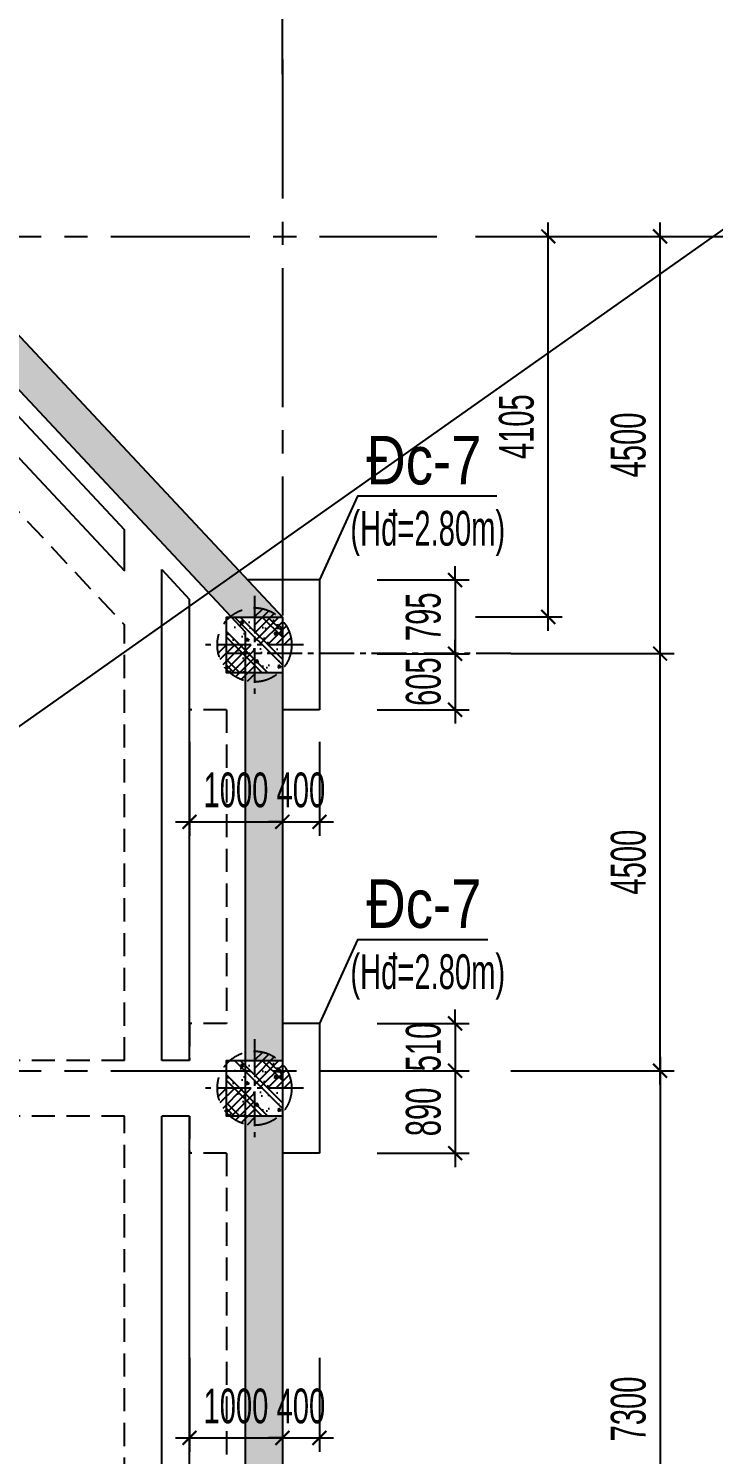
# Model space of a CAD drawing. Extents: x 1719887 to 1865417, y -150890 to 59748.
# Drawn here: x 1835745 to 1843126, y -76989 to -61604 of the extents above; entities that cross this region are included whole.
import ezdxf
from ezdxf.enums import TextEntityAlignment as Align

# ---------------------------------------------------------------- set-up
doc = ezdxf.new("R2010")
doc.units = 0
doc.header["$LTSCALE"] = 1000
doc.header["$MEASUREMENT"] = 0
doc.header["$PDMODE"] = 3
doc.linetypes.add('CENTER2', pattern=[1.125, 0.75, -0.125, 0.125, -0.125])
doc.linetypes.add('HIDDEN', pattern=[0.375, 0.25, -0.125])
doc.layers.get('0').update_dxf_attribs({"linetype": 'CONTINUOUS'})
doc.layers.get('Defpoints').update_dxf_attribs({"linetype": 'CONTINUOUS'})
for name, color, linetype in [('CDC.01.AXIS', 160, 'CENTER2'), ('CDC.02.DIM', 1, 'CONTINUOUS'), ('CDC.03.BORDER', 3, 'CONTINUOUS'), ('CDC.04.HIDDEN', 8, 'HIDDEN'), ('CDC.05.STEEL', 4, 'CONTINUOUS'), ('CDC.06.TEXT', 2, 'CONTINUOUS'), ('CDC.10.HATCH', 9, 'CONTINUOUS'), ('CDC.11.NOTE', 8, 'CONTINUOUS')]:
    doc.layers.add(name, color=color, linetype=linetype)
doc.layers.add('KCS_Plotter', color=11, linetype='CONTINUOUS', plot=False)
doc.styles.add('ARIAL', font='arial.ttf', dxfattribs={"width": 0.6})
doc.dimstyles.new('D150', dxfattribs={"dimscale": 150, "dimtxt": 2.5, "dimasz": 1, "dimexe": 1, "dimexo": 0, "dimgap": 1, "dimtad": 1, "dimdec": 0, "dimdsep": 46, "dimtxsty": 'ARIAL', "dimblk": 'ARCHTICK', "dimcen": 1, "dimdle": 1, "dimclrd": 1, "dimclre": 1, "dimclrt": 2, "dimadec": 0, "dimazin": 0, "dimtfac": 0.00072, "dimtdec": 0, "dimtix": 1, "dimtmove": 2, "dimatfit": 3, "dimldrblk": 'ARCHTICK', "dimfxl": 1, "dimtolj": 1, "dimlwd": -1, "dimlwe": -1, "dimarcsym": 0})

# ---------------------------------------------------------------- blocks, each defined once
blk = doc.blocks.new('_ARCHTICK')
at = {"color": 0, "linetype": 'ByBlock', "const_width": 0.15}
blk.add_lwpolyline([(-0.5, -0.5), (0.5, 0.5)], dxfattribs=at)
blk = doc.blocks.new('*D23')
at = {"layer": 'CDC.02.DIM', "color": 1, "transparency": 16777216}
for p, q in [((1842551, -72698), (1842551, -80298)), ((1840942, -72848), (1842701, -72848)), ((1840942, -80148), (1842701, -80148))]:
    blk.add_line(p, q, dxfattribs=at)
at = {"layer": 'Defpoints', "color": 0, "transparency": 16777216}
for p in [(1840942, -72848), (1840942, -80148), (1842551, -80148)]:
    blk.add_point(p, dxfattribs=at)
at = {"layer": 'CDC.02.DIM', "color": 1, "transparency": 16777216, "xscale": 150, "yscale": 150, "zscale": 150}
for p, rotation in [((1842551, -72848), 90), ((1842551, -80148), 270)]:
    blk.add_blockref('_ARCHTICK', p, dxfattribs=dict(at, rotation=rotation))
at = {"layer": 'CDC.02.DIM', "color": 2, "transparency": 16777216, "insert": (1842210, -76498), "char_height": 375, "attachment_point": 5, "rotation": 90, "style": 'ARIAL'}
blk.add_mtext('\\A1;7300', dxfattribs=at)
blk = doc.blocks.new('*D28')
at = {"layer": 'CDC.02.DIM', "color": 1, "transparency": 16777216}
for p, q in [((1840942, -63847), (1843701, -63847)), ((1843551, -119288), (1843551, -63697)), ((1840942, -119138), (1843701, -119138))]:
    blk.add_line(p, q, dxfattribs=at)
at = {"layer": 'Defpoints', "color": 0, "transparency": 16777216}
for p in [(1840942, -63847), (1843551, -63847), (1840942, -119138)]:
    blk.add_point(p, dxfattribs=at)
at = {"layer": 'CDC.02.DIM', "color": 1, "transparency": 16777216, "xscale": 150, "yscale": 150, "zscale": 150}
for p, rotation in [((1843551, -63847), 90), ((1843551, -119138), 270)]:
    blk.add_blockref('_ARCHTICK', p, dxfattribs=dict(at, rotation=rotation))
at = {"layer": 'CDC.02.DIM', "color": 2, "transparency": 16777216, "insert": (1843209, -91493), "char_height": 375, "attachment_point": 5, "rotation": 90, "style": 'ARIAL'}
blk.add_mtext('\\A1;55290', dxfattribs=at)
blk = doc.blocks.new('*D3')
at = {"layer": 'CDC.02.DIM', "color": 1, "transparency": 16777216}
for p, q in [((1842551, -72998), (1842551, -68198)), ((1840942, -68348), (1842701, -68348)), ((1840942, -72848), (1842701, -72848))]:
    blk.add_line(p, q, dxfattribs=at)
at = {"layer": 'Defpoints', "color": 0, "transparency": 16777216}
for p in [(1840942, -68348), (1842551, -68348), (1840942, -72848)]:
    blk.add_point(p, dxfattribs=at)
at = {"layer": 'CDC.02.DIM', "color": 1, "transparency": 16777216, "xscale": 150, "yscale": 150, "zscale": 150}
for p, rotation in [((1842551, -68348), 90), ((1842551, -72848), 270)]:
    blk.add_blockref('_ARCHTICK', p, dxfattribs=dict(at, rotation=rotation))
at = {"layer": 'CDC.02.DIM', "color": 2, "transparency": 16777216, "insert": (1842210, -70598), "char_height": 375, "attachment_point": 5, "rotation": 90, "style": 'ARIAL'}
blk.add_mtext('\\A1;4500', dxfattribs=at)
blk = doc.blocks.new('*D4')
at = {"layer": 'CDC.02.DIM', "color": 1, "transparency": 16777216}
for p, q in [((1840942, -63847), (1842701, -63847)), ((1842551, -68498), (1842551, -63697)), ((1840942, -68348), (1842701, -68348))]:
    blk.add_line(p, q, dxfattribs=at)
at = {"layer": 'Defpoints', "color": 0, "transparency": 16777216}
for p in [(1840942, -63847), (1842551, -63847), (1840942, -68348)]:
    blk.add_point(p, dxfattribs=at)
at = {"layer": 'CDC.02.DIM', "color": 1, "transparency": 16777216, "xscale": 150, "yscale": 150, "zscale": 150}
for p, rotation in [((1842551, -63847), 90), ((1842551, -68348), 270)]:
    blk.add_blockref('_ARCHTICK', p, dxfattribs=dict(at, rotation=rotation))
at = {"layer": 'CDC.02.DIM', "color": 2, "transparency": 16777216, "insert": (1842210, -66097), "char_height": 375, "attachment_point": 5, "rotation": 90, "style": 'ARIAL'}
blk.add_mtext('\\A1;4500', dxfattribs=at)
blk = doc.blocks.new('MONG')
at = {"layer": 'CDC.10.HATCH'}
h = blk.add_hatch(dxfattribs=at)
h.set_pattern_fill('CHAU-01', color=256, scale=80, style=0, pattern_type=2)
h.set_pattern_definition([(50, (0, 0), (573.80815, -50.20171), [60, -660]), (355, (0, 0), (-111.00107, 601.7537), [48, -528]), (100.4514, (47.8, -4.2), (462.8075, 551.55163), [50.99215, -560.91369]), (46.1842, (0, 160), (853.79284, -132.4152), [90, -990]), (96.6356, (71.15, 149), (747.73016, 779.2943), [76.48823, -841.3704]), (351.1842, (0, 160), (747.72956, 779.2949), [72, -792]), (21, (80, 120), (477.52564, -322.09511), [60, -660]), (326, (80, 120), (194.65227, 580.12004), [48, -528]), (71.4514, (119.8, 93.16), (672.1781, 258.0244), [50.99215, -560.91369]), (37.5, (0, 0), (9.727884, 266.315083), [0, -521.6, 0, -536, 0, -530]), (7.5, (0, 0), (210.45563, 315.52937), [0, -305.6, 0, -509.6, 0, -202]), (327.5, (-178.4, 0), (427.05795, -18.043897), [0, -200, 0, -624, 0, -828]), (317.5, (-258.4, 0), (466.548935, 80.083986), [0, -260, 0, -414.4, 0, -588]), (45, (0, 0), (-240.416306, 240.416306), []), (45, (0, 98), (-240.416306, 240.416306), [])])
h.paths.add_polyline_path([(1797570, -63848), (1790305, -63848), (1790305, -64248), (1797570, -64248)])
h.paths.add_polyline_path([(1805680, -63848), (1798170, -63848), (1798170, -64248), (1805680, -64248)])
h.paths.add_polyline_path([(1813880, -63848), (1806280, -63848), (1806280, -64248), (1813880, -64248)])
h.paths.add_polyline_path([(1822080, -63848), (1814480, -63848), (1814480, -64248), (1822080, -64248)])
h.paths.add_polyline_path([(1830190, -63848), (1822680, -63848), (1822680, -64248), (1830190, -64248)])
h.paths.add_polyline_path([(1834040, -63848), (1830790, -63848), (1830790, -64248), (1834040, -64248)])
h.paths.add_polyline_path([(1834640, -63848), (1834640, -63848), (1834640, -64433), (1837932, -67954), (1838480, -67954)])
h = blk.add_hatch(dxfattribs=at)
h.set_pattern_fill('CHAU-01', color=256, scale=50, angle=270, style=0, pattern_type=2)
h.set_pattern_definition([(320, (89123.38, -375275.27), (-31.376067, -358.63009), [37.5, -412.5]), (265, (89123.38, -375275.27), (376.09607, 69.37567), [30, -330]), (10.4514, (89120.76, -375305.16), (344.71977, -289.25469), [31.870095, -350.571056]), (316.1842, (89223.38, -375275.27), (-82.75951, -533.62052), [56.25, -618.75]), (6.6356, (89216.5, -375319.74), (487.05894, -467.33135), [47.80514, -525.8565]), (261.1842, (89223.4, -375275.27), (487.0593, -467.33097), [45, -495]), (291, (89198.38, -375325.27), (-201.309445, -298.453526), [37.5, -412.5]), (236, (89198.38, -375325.27), (362.57502, -121.657666), [30, -330]), (341.4514, (89181.6, -375350.14), (161.26525, -420.111314), [31.870095, -350.571056]), (307.5, (89123.38, -375275.27), (166.446927, -6.079928), [0, -326, 0, -335, 0, -331.25]), (277.5, (89123.38, -375275.27), (197.205856, -131.534769), [0, -191, 0, -318.5, 0, -126.25]), (237.5, (89123.38, -375163.77), (-11.277436, -266.911218), [0, -125, 0, -390, 0, -517.5]), (227.5, (89123.38, -375113.77), (50.05249, -291.593085), [0, -162.5, 0, -259, 0, -367.5]), (315, (89123.38, -375275.27), (150.26019, 150.26019), []), (315, (89184.63, -375275.27), (150.26019, 150.26019), [])])
h.paths.add_polyline_path([(1838480, -68554), (1837880, -68554), (1837880, -67954), (1838480, -67954)])
h = blk.add_hatch(dxfattribs=at)
h.set_pattern_fill('CHAU-01', color=256, scale=80, style=0, pattern_type=2)
h.set_pattern_definition([(50, (-5e-10, -95344.57), (573.80815, -50.20171), [60, -660]), (355, (-5e-10, -95344.6), (-111.00107, 601.7537), [48, -528]), (100.4514, (47.8, -95348.76), (462.8075, 551.55163), [50.99215, -560.91369]), (46.1842, (-5e-10, -95184.6), (853.79284, -132.4152), [90, -990]), (96.6356, (71.15, -95195.6), (747.73016, 779.2943), [76.48823, -841.3704]), (351.1842, (-5e-10, -95184.6), (747.72956, 779.2949), [72, -792]), (21, (80, -95224.57), (477.52564, -322.09511), [60, -660]), (326, (80, -95224.6), (194.65227, 580.12004), [48, -528]), (71.4514, (119.8, -95251.4), (672.1781, 258.0244), [50.99215, -560.91369]), (37.5, (-5e-10, -95344.57), (9.727884, 266.315083), [0, -521.6, 0, -536, 0, -530]), (7.5, (-5e-10, -95344.57), (210.45563, 315.52937), [0, -305.6, 0, -509.6, 0, -202]), (327.5, (-178.4, -95344.57), (427.05795, -18.043897), [0, -200, 0, -624, 0, -828]), (317.5, (-258.4, -95344.57), (466.548935, 80.083986), [0, -260, 0, -414.4, 0, -588]), (45, (-5e-10, -95344.57), (-240.416306, 240.416306), []), (45, (-5e-10, -95246.57), (-240.416306, 240.416306), [])])
h.paths.add_polyline_path([(1838481, -103813), (1838081, -103813), (1838081, -110158), (1838481, -110158)])
h.paths.add_polyline_path([(1838481, -96348), (1838081, -96348), (1838081, -103213), (1838481, -103213)])
h.paths.add_polyline_path([(1838480, -87748), (1838080, -87748), (1838080, -95748), (1838480, -95748)])
h.paths.add_polyline_path([(1838480, -80497), (1838080, -80497), (1838080, -87148), (1838480, -87148)])
h.paths.add_polyline_path([(1838480, -73338), (1838080, -73338), (1838080, -79897), (1838480, -79897)])
h.paths.add_polyline_path([(1838480, -68554), (1838080, -68554), (1838080, -72738), (1838480, -72738)])
h.paths.add_polyline_path([(1838481, -116048), (1838481, -116048), (1838481, -116648), (1838481, -116648)])
h = blk.add_hatch(dxfattribs=at)
h.set_pattern_fill('CHAU-01', color=256, scale=50, angle=270, style=0, pattern_type=2)
h.set_pattern_definition([(320, (89123.5, -380059.08), (-31.376067, -358.63009), [37.5, -412.5]), (265, (89123.5, -380059.1), (376.09607, 69.37567), [30, -330]), (10.4514, (89120.9, -380088.97), (344.71977, -289.25469), [31.870095, -350.571056]), (316.1842, (89223.5, -380059.1), (-82.75951, -533.62052), [56.25, -618.75]), (6.6356, (89216.6, -380103.55), (487.05894, -467.33135), [47.80514, -525.8565]), (261.1842, (89223.5, -380059.1), (487.0593, -467.33097), [45, -495]), (291, (89198.5, -380109.08), (-201.309445, -298.453526), [37.5, -412.5]), (236, (89198.5, -380109.1), (362.57502, -121.657666), [30, -330]), (341.4514, (89181.74, -380133.95), (161.26525, -420.111314), [31.870095, -350.571056]), (307.5, (89123.51, -380059.08), (166.446927, -6.079928), [0, -326, 0, -335, 0, -331.25]), (277.5, (89123.51, -380059.08), (197.205856, -131.534769), [0, -191, 0, -318.5, 0, -126.25]), (237.5, (89123.51, -379947.58), (-11.277436, -266.911218), [0, -125, 0, -390, 0, -517.5]), (227.5, (89123.51, -379897.58), (50.05249, -291.593085), [0, -162.5, 0, -259, 0, -367.5]), (315, (89123.51, -380059.08), (150.26019, 150.26019), []), (315, (89184.76, -380059.08), (150.26019, 150.26019), [])])
h.paths.add_polyline_path([(1838480, -73338), (1837880, -73338), (1837880, -72738), (1838480, -72738)])
at = {"layer": 'CDC.01.AXIS', "ltscale": 2}
for p, q in [((1838480, -61938), (1838480, -120474)), ((1733131, -63847), (1840145, -63847)), ((1733131, -72848), (1840145, -72848))]:
    blk.add_line(p, q, dxfattribs=at)
at = {"layer": 'CDC.05.STEEL'}
for p, q in [((1834640, -63848), (1838480, -67954)), ((1834467, -64248), (1838080, -68112)), ((1838480, -67954), (1838481, -118538)), ((1838080, -68112), (1838081, -118538))]:
    blk.add_line(p, q, dxfattribs=at)
at = {"layer": 'CDC.05.STEEL', "ltscale": 2000}
for points in [[(1838480, -67954), (1838480, -68554), (1837880, -68554), (1837880, -67954)], [(1838480, -72738), (1838480, -73338), (1837880, -73338), (1837880, -72738)]]:
    blk.add_lwpolyline(points, close=True, dxfattribs=at)
blk = doc.blocks.new('*D335')
at = {"layer": 'CDC.02.DIM', "color": 1, "transparency": 16777216}
for p, q in [((1837480, -75947), (1837480, -76960)), ((1838480, -75947), (1838480, -76960)), ((1837330, -76810), (1838630, -76810))]:
    blk.add_line(p, q, dxfattribs=at)
at = {"layer": 'Defpoints', "color": 0, "transparency": 16777216}
for p in [(1837480, -75947), (1838480, -75947), (1838480, -76810)]:
    blk.add_point(p, dxfattribs=at)
at = {"layer": 'CDC.02.DIM', "color": 1, "transparency": 16777216, "xscale": 150, "yscale": 150, "zscale": 150, "rotation": 180}
blk.add_blockref('_ARCHTICK', (1837480, -76810), dxfattribs=at)
at = {"layer": 'CDC.02.DIM', "color": 1, "transparency": 16777216, "xscale": 150, "yscale": 150, "zscale": 150}
blk.add_blockref('_ARCHTICK', (1838480, -76810), dxfattribs=at)
at = {"layer": 'CDC.02.DIM', "color": 2, "transparency": 16777216, "insert": (1837980, -76468), "char_height": 375, "attachment_point": 5, "style": 'ARIAL'}
blk.add_mtext('\\A1;1000', dxfattribs=at)
blk = doc.blocks.new('*D336')
at = {"layer": 'CDC.02.DIM', "color": 1, "transparency": 16777216}
for p, q in [((1838480, -75947), (1838480, -76960)), ((1838880, -75947), (1838880, -76960)), ((1838480, -76810), (1838330, -76810)), ((1838480, -76810), (1838880, -76810)), ((1838880, -76810), (1839030, -76810))]:
    blk.add_line(p, q, dxfattribs=at)
at = {"layer": 'Defpoints', "color": 0, "transparency": 16777216}
for p in [(1838480, -75947), (1838880, -75947), (1838880, -76810)]:
    blk.add_point(p, dxfattribs=at)
at = {"layer": 'CDC.02.DIM', "color": 1, "transparency": 16777216, "xscale": 150, "yscale": 150, "zscale": 150}
blk.add_blockref('_ARCHTICK', (1838480, -76810), dxfattribs=at)
at = {"layer": 'CDC.02.DIM', "color": 1, "transparency": 16777216, "xscale": 150, "yscale": 150, "zscale": 150, "rotation": 180}
blk.add_blockref('_ARCHTICK', (1838880, -76810), dxfattribs=at)
at = {"layer": 'CDC.02.DIM', "color": 2, "transparency": 16777216, "insert": (1838680, -76468), "char_height": 375, "attachment_point": 5, "style": 'ARIAL'}
blk.add_mtext('\\A1;400', dxfattribs=at)
blk = doc.blocks.new('*D337')
at = {"layer": 'CDC.02.DIM', "color": 1, "transparency": 16777216}
for p, q in [((1837480, -69300), (1837480, -70313)), ((1838480, -69300), (1838480, -70313)), ((1837330, -70163), (1838630, -70163))]:
    blk.add_line(p, q, dxfattribs=at)
at = {"layer": 'Defpoints', "color": 0, "transparency": 16777216}
for p in [(1837480, -69300), (1838480, -69300), (1838480, -70163)]:
    blk.add_point(p, dxfattribs=at)
at = {"layer": 'CDC.02.DIM', "color": 1, "transparency": 16777216, "xscale": 150, "yscale": 150, "zscale": 150, "rotation": 180}
blk.add_blockref('_ARCHTICK', (1837480, -70163), dxfattribs=at)
at = {"layer": 'CDC.02.DIM', "color": 1, "transparency": 16777216, "xscale": 150, "yscale": 150, "zscale": 150}
blk.add_blockref('_ARCHTICK', (1838480, -70163), dxfattribs=at)
at = {"layer": 'CDC.02.DIM', "color": 2, "transparency": 16777216, "insert": (1837980, -69821), "char_height": 375, "attachment_point": 5, "style": 'ARIAL'}
blk.add_mtext('\\A1;1000', dxfattribs=at)
blk = doc.blocks.new('*D338')
at = {"layer": 'CDC.02.DIM', "color": 1, "transparency": 16777216}
for p, q in [((1838480, -69300), (1838480, -70313)), ((1838880, -69300), (1838880, -70313)), ((1838480, -70163), (1838330, -70163)), ((1838480, -70163), (1838880, -70163)), ((1838880, -70163), (1839030, -70163))]:
    blk.add_line(p, q, dxfattribs=at)
at = {"layer": 'Defpoints', "color": 0, "transparency": 16777216}
for p in [(1838480, -69300), (1838880, -69300), (1838880, -70163)]:
    blk.add_point(p, dxfattribs=at)
at = {"layer": 'CDC.02.DIM', "color": 1, "transparency": 16777216, "xscale": 150, "yscale": 150, "zscale": 150}
blk.add_blockref('_ARCHTICK', (1838480, -70163), dxfattribs=at)
at = {"layer": 'CDC.02.DIM', "color": 1, "transparency": 16777216, "xscale": 150, "yscale": 150, "zscale": 150, "rotation": 180}
blk.add_blockref('_ARCHTICK', (1838880, -70163), dxfattribs=at)
at = {"layer": 'CDC.02.DIM', "color": 2, "transparency": 16777216, "insert": (1838680, -69821), "char_height": 375, "attachment_point": 5, "style": 'ARIAL'}
blk.add_mtext('\\A1;400', dxfattribs=at)
blk = doc.blocks.new('*D351')
at = {"layer": 'CDC.02.DIM', "color": 1, "transparency": 16777216}
for p, q in [((1840342, -67554), (1840342, -67404)), ((1839502, -67554), (1840492, -67554)), ((1840342, -67554), (1840342, -68349)), ((1839502, -68349), (1840492, -68349)), ((1840342, -68349), (1840342, -68499))]:
    blk.add_line(p, q, dxfattribs=at)
at = {"layer": 'Defpoints', "color": 0, "transparency": 16777216}
for p in [(1839502, -67554), (1839502, -68349), (1840342, -68349)]:
    blk.add_point(p, dxfattribs=at)
at = {"layer": 'CDC.02.DIM', "color": 1, "transparency": 16777216, "xscale": 150, "yscale": 150, "zscale": 150}
for p, rotation in [((1840342, -67554), 270), ((1840342, -68349), 90)]:
    blk.add_blockref('_ARCHTICK', p, dxfattribs=dict(at, rotation=rotation))
at = {"layer": 'CDC.02.DIM', "color": 2, "transparency": 16777216, "insert": (1840001, -67951), "char_height": 375, "attachment_point": 5, "rotation": 90, "style": 'ARIAL'}
blk.add_mtext('\\A1;795', dxfattribs=at)
blk = doc.blocks.new('*D352')
at = {"layer": 'CDC.02.DIM', "color": 1, "transparency": 16777216}
for p, q in [((1840342, -72338), (1840342, -72188)), ((1839502, -72338), (1840492, -72338)), ((1840342, -72338), (1840342, -72848)), ((1839502, -72848), (1840492, -72848)), ((1840342, -72848), (1840342, -72998))]:
    blk.add_line(p, q, dxfattribs=at)
at = {"layer": 'Defpoints', "color": 0, "transparency": 16777216}
for p in [(1839502, -72338), (1839502, -72848), (1840342, -72848)]:
    blk.add_point(p, dxfattribs=at)
at = {"layer": 'CDC.02.DIM', "color": 1, "transparency": 16777216, "xscale": 150, "yscale": 150, "zscale": 150}
for p, rotation in [((1840342, -72338), 270), ((1840342, -72848), 90)]:
    blk.add_blockref('_ARCHTICK', p, dxfattribs=dict(at, rotation=rotation))
at = {"layer": 'CDC.02.DIM', "color": 2, "transparency": 16777216, "insert": (1840001, -72593), "char_height": 375, "attachment_point": 5, "rotation": 90, "style": 'ARIAL'}
blk.add_mtext('\\A1;510', dxfattribs=at)
blk = doc.blocks.new('*D353')
at = {"layer": 'CDC.02.DIM', "color": 1, "transparency": 16777216}
for p, q in [((1840342, -72698), (1840342, -73888)), ((1839502, -72848), (1840492, -72848)), ((1839502, -73738), (1840492, -73738))]:
    blk.add_line(p, q, dxfattribs=at)
at = {"layer": 'Defpoints', "color": 0, "transparency": 16777216}
for p in [(1839502, -72848), (1839502, -73738), (1840342, -73738)]:
    blk.add_point(p, dxfattribs=at)
at = {"layer": 'CDC.02.DIM', "color": 1, "transparency": 16777216, "xscale": 150, "yscale": 150, "zscale": 150}
for p, rotation in [((1840342, -72848), 90), ((1840342, -73738), 270)]:
    blk.add_blockref('_ARCHTICK', p, dxfattribs=dict(at, rotation=rotation))
at = {"layer": 'CDC.02.DIM', "color": 2, "transparency": 16777216, "insert": (1840001, -73293), "char_height": 375, "attachment_point": 5, "rotation": 90, "style": 'ARIAL'}
blk.add_mtext('\\A1;890', dxfattribs=at)
blk = doc.blocks.new('*D1030')
at = {"layer": 'CDC.02.DIM', "color": 1, "transparency": 16777216}
for p, q in [((1840342, -68349), (1840342, -68199)), ((1839502, -68349), (1840492, -68349)), ((1840342, -68349), (1840342, -68954)), ((1839502, -68954), (1840492, -68954)), ((1840342, -68954), (1840342, -69104))]:
    blk.add_line(p, q, dxfattribs=at)
at = {"layer": 'Defpoints', "color": 0, "transparency": 16777216}
for p in [(1839502, -68349), (1839502, -68954), (1840342, -68954)]:
    blk.add_point(p, dxfattribs=at)
at = {"layer": 'CDC.02.DIM', "color": 1, "transparency": 16777216, "xscale": 150, "yscale": 150, "zscale": 150}
for p, rotation in [((1840342, -68349), 270), ((1840342, -68954), 90)]:
    blk.add_blockref('_ARCHTICK', p, dxfattribs=dict(at, rotation=rotation))
at = {"layer": 'CDC.02.DIM', "color": 2, "transparency": 16777216, "insert": (1840001, -68651), "char_height": 375, "attachment_point": 5, "rotation": 90, "style": 'ARIAL'}
blk.add_mtext('\\A1;605', dxfattribs=at)
blk = doc.blocks.new('*D1066')
at = {"layer": 'CDC.02.DIM', "color": 1, "transparency": 16777216}
for p, q in [((1834639, -62098), (1834639, -61205)), ((1838480, -62098), (1838480, -61205)), ((1834489, -61355), (1838630, -61355))]:
    blk.add_line(p, q, dxfattribs=at)
at = {"layer": 'Defpoints', "color": 0, "transparency": 16777216}
for p in [(1838480, -61355), (1834639, -62098), (1838480, -62098)]:
    blk.add_point(p, dxfattribs=at)
at = {"layer": 'CDC.02.DIM', "color": 1, "transparency": 16777216, "xscale": 150, "yscale": 150, "zscale": 150, "rotation": 180}
blk.add_blockref('_ARCHTICK', (1834639, -61355), dxfattribs=at)
at = {"layer": 'CDC.02.DIM', "color": 1, "transparency": 16777216, "xscale": 150, "yscale": 150, "zscale": 150}
blk.add_blockref('_ARCHTICK', (1838480, -61355), dxfattribs=at)
at = {"layer": 'CDC.02.DIM', "color": 2, "transparency": 16777216, "insert": (1836559, -61013), "char_height": 375, "attachment_point": 5, "style": 'ARIAL'}
blk.add_mtext('\\A1;3840', dxfattribs=at)
blk = doc.blocks.new('*D1067')
at = {"layer": 'CDC.02.DIM', "color": 1, "transparency": 16777216}
for p, q in [((1840562, -63847), (1841496, -63847)), ((1841346, -68102), (1841346, -63697)), ((1840562, -67952), (1841496, -67952))]:
    blk.add_line(p, q, dxfattribs=at)
at = {"layer": 'Defpoints', "color": 0, "transparency": 16777216}
for p in [(1840562, -63847), (1841346, -63847), (1840562, -67952)]:
    blk.add_point(p, dxfattribs=at)
at = {"layer": 'CDC.02.DIM', "color": 1, "transparency": 16777216, "xscale": 150, "yscale": 150, "zscale": 150}
for p, rotation in [((1841346, -63847), 90), ((1841346, -67952), 270)]:
    blk.add_blockref('_ARCHTICK', p, dxfattribs=dict(at, rotation=rotation))
at = {"layer": 'CDC.02.DIM', "color": 2, "transparency": 16777216, "insert": (1841004, -65900), "char_height": 375, "attachment_point": 5, "rotation": 90, "style": 'ARIAL'}
blk.add_mtext('\\A1;4105', dxfattribs=at)

msp = doc.modelspace()

# ---------------------------------------------------------------- hatches: boundary and pattern name
at = {"layer": 'CDC.10.HATCH'}
h = msp.add_hatch(dxfattribs=at)
h.set_pattern_fill('ANSI31', color=256, scale=500, style=0)
h.set_pattern_definition([(45, (61516.045, 13130.36), (-44.1941738, 44.1941738), [])])
h.paths.add_polyline_path([(1838179.7, -67854), (1838179.7, -68254), (1838579.7, -68254, 0.4142136)])
h.paths.add_polyline_path([(1838179.7, -68254), (1837779.7, -68254, 0.4142136), (1838179.7, -68654)])
h = msp.add_hatch(dxfattribs=at)
h.set_pattern_fill('ANSI31', color=256, scale=500, style=0)
h.set_pattern_definition([(45, (61516.18, 8346.546), (-44.1941738, 44.1941738), [])])
h.paths.add_polyline_path([(1838179.9, -72637.8), (1838179.9, -73037.8), (1838579.9, -73037.8, 0.4142136)])
h.paths.add_polyline_path([(1838179.9, -73037.8), (1837779.9, -73037.8, 0.4142136), (1838179.9, -73437.8)])

# ---------------------------------------------------------------- linework, layer by layer
at = {"layer": 'CDC.01.AXIS', "ltscale": 0.5}
for p, q in [((1838179.7, -67726), (1838179.7, -68782)), ((1838707.7, -68254), (1837651.7, -68254)), ((1840942.3, -68347.5), (1837879.7, -68347.5)), ((1838179.9, -72509.8), (1838179.9, -73565.8)), ((1838707.9, -73037.8), (1837651.9, -73037.8))]:
    msp.add_line(p, q, dxfattribs=at)
at = {"layer": 'CDC.03.BORDER'}
for p, q in [((1834998.2, -65548.3), (1836779.9, -67453.7)), ((1835409, -65548.3), (1836779.9, -67014.5)), ((1836779.9, -67453.7), (1836779.9, -67014.5)), ((1837179.9, -72738), (1837179.9, -67442.3)), ((1837179.9, -67442.3), (1837479.9, -67763.1)), ((1838879.7, -67554), (1838105.7, -67554)), ((1838879.7, -67554), (1838879.7, -68954)), ((1837479.9, -72738), (1837479.9, -67763.1)), ((1838879.7, -68954), (1838479.7, -68954)), ((1838879.9, -72337.8), (1838479.8, -72337.8)), ((1838879.9, -72337.8), (1838879.9, -73737.8)), ((1837479.9, -72738), (1837179.9, -72738)), ((1837479.9, -73338), (1837179.9, -73338)), ((1837179.9, -79897.7), (1837179.9, -73338)), ((1837479.9, -79897.7), (1837479.9, -73338)), ((1838879.9, -73737.8), (1838479.9, -73737.8))]:
    msp.add_line(p, q, dxfattribs=at)
at = {"layer": 'CDC.04.HIDDEN'}
for p, q in [((1834450.6, -65548.3), (1836779.9, -68039.4)), ((1837479.7, -68954), (1837479.7, -67763)), ((1836779.9, -72738), (1836779.9, -68039.4)), ((1837879.7, -68954), (1837479.7, -68954)), ((1837879.7, -68954), (1837879.8, -72337.8)), ((1837479.9, -72337.8), (1837479.9, -72738)), ((1837879.8, -72337.8), (1837479.9, -72337.8)), ((1836779.9, -72738), (1832933.8, -72738)), ((1836779.9, -73338), (1832933.8, -73338)), ((1836779.9, -79897.7), (1836779.9, -73338)), ((1837479.9, -73338), (1837479.9, -73737.8)), ((1837879.9, -73737.8), (1837479.9, -73737.8)), ((1837879.9, -73737.8), (1837880, -79497.5))]:
    msp.add_line(p, q, dxfattribs=at)
for centre in [(1838179.7, -68254), (1838179.9, -73037.8)]:
    msp.add_circle(centre, 400, dxfattribs=at)
at = {"layer": 'CDC.11.NOTE'}
for points in [[(1840791.1, -66651.2), (1839290, -66651.2), (1838879.7, -67554)], [(1840694.9, -71435), (1839290.1, -71435), (1838879.9, -72337.8)]]:
    msp.add_lwpolyline(points, dxfattribs=at)
at = {"layer": 'KCS_Plotter'}
msp.add_line((1865416.7, -48101.8), (1719886.7, -150889.9), dxfattribs=at)

# ---------------------------------------------------------------- block references
at = {"layer": 'CDC.10.HATCH'}
msp.add_blockref('MONG', (0, 0), dxfattribs=at)

# ---------------------------------------------------------------- texts
at = {"layer": 'CDC.06.TEXT', "style": 'ARIAL'}
for s, height, width, p in [('Đc-7', 525, 0.8, (1840005.8, -66261.1)), ('(Hđ=2.80m)', 375, 0.6, (1840047.3, -66995.9)), ('Đc-7', 525, 0.8, (1840005.9, -71044.9)), ('(Hđ=2.80m)', 375, 0.6, (1840047.3, -71779.8))]:
    msp.add_text(s, height=height, dxfattribs=dict(at, width=width)).set_placement(p, align=Align.MIDDLE_CENTER)

# ---------------------------------------------------------------- dimensions: what is measured, and where the dimension line sits
at = {"layer": 'CDC.02.DIM'}
for base, p1, p2, picture, middle in [((1838479.7224, -61354.7938), (1834639.2471, -62097.8879), (1838479.7224, -62097.8879), '*D1066', (1836559.4848, -61013.201)), ((1838479.9, -70162.7), (1837479.9, -69300.4), (1838479.9, -69300.4), '*D337', (1837979.9, -69821.2)), ((1838879.9, -70162.7), (1838479.9, -69300.4), (1838879.9, -69300.4), '*D338', (1838679.9, -69821.2)), ((1838479.9, -76809.6), (1837479.9, -75947.3), (1838479.9, -75947.3), '*D335', (1837979.9, -76468.1)), ((1838879.9, -76809.6), (1838479.9, -75947.3), (1838879.9, -75947.3), '*D336', (1838679.9, -76468.1))]:
    dim = msp.add_linear_dim(base=base, p1=p1, p2=p2, dimstyle='D150', dxfattribs=at)
    dim.commit()
    dim.dimension.update_dxf_attribs({"geometry": picture, "text_midpoint": middle})
for base, p1, p2, picture, middle in [((1841345.6, -63847.3), (1840561.6, -67952), (1840561.6, -63847.3), '*D1067', (1841004.2, -65899.6)), ((1843551, -63847.3), (1840942.3, -119137.7), (1840942.3, -63847.3), '*D28', (1843209.5, -91492.5)), ((1842551.2, -63847.3), (1840942.3, -68347.5), (1840942.3, -63847.3), '*D4', (1842209.7, -66097.4)), ((1840342.3341, -68348.517), (1839501.8207, -67554.0118), (1839501.8207, -68348.517), '*D351', (1840000.8692, -67951.2644)), ((1840342.3341, -68954.0118), (1839501.8207, -68348.517), (1839501.8207, -68954.0118), '*D1030', (1840000.8692, -68651.2644)), ((1842551.2, -68347.5), (1840942.3, -72847.7), (1840942.3, -68347.5), '*D3', (1842209.7, -70597.6)), ((1840342.3, -72847.7), (1839501.8, -72337.8), (1839501.8, -72847.7), '*D352', (1840000.9, -72592.8)), ((1840342.3, -73737.8), (1839501.8, -72847.7), (1839501.8, -73737.8), '*D353', (1840000.9, -73292.8)), ((1842551.2, -80147.7), (1840942.3, -72847.7), (1840942.3, -80147.7), '*D23', (1842209.6, -76497.7))]:
    dim = msp.add_linear_dim(base=base, p1=p1, p2=p2, angle=90, dimstyle='D150', dxfattribs=at)
    dim.commit()
    dim.dimension.update_dxf_attribs({"geometry": picture, "text_midpoint": middle})

doc.saveas('drawing.dxf')
